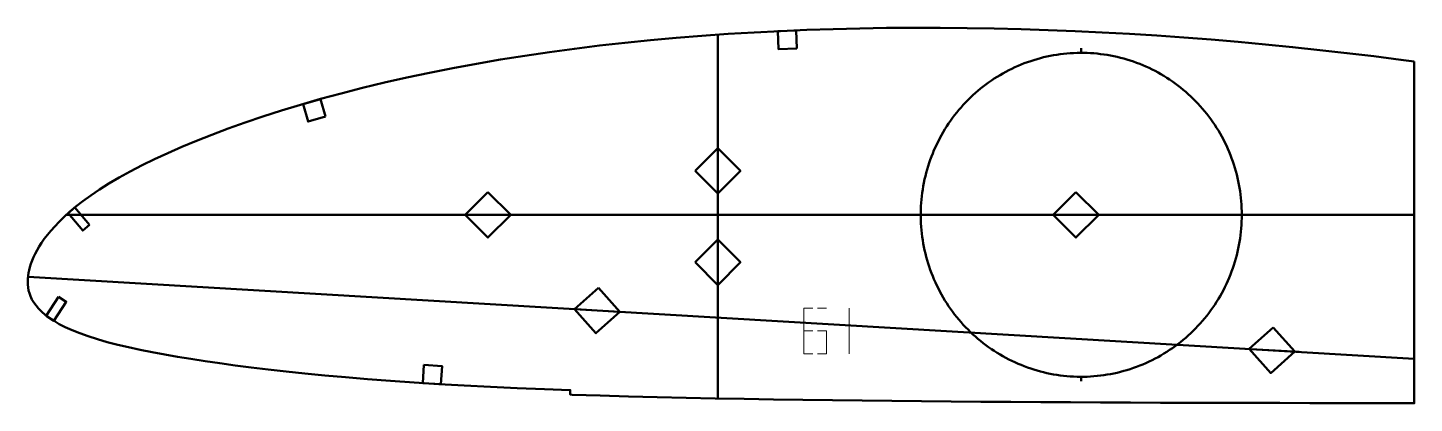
# Model space of a CAD drawing. Header units: metres. Extents: x 10 to 315, y 159 to 241.
import ezdxf

# ---------------------------------------------------------------- set-up
doc = ezdxf.new("R2010")
doc.units = ezdxf.units.M
doc.layers.add('Layer', color=1, linetype='Continuous', lineweight=50)
doc.layers.add('NumLabel', color=1, linetype='Continuous', lineweight=15)

msp = doc.modelspace()

# ---------------------------------------------------------------- linework, layer by layer
at = {"layer": 'Layer', "color": 7}
for p, q in [((162.1, 159.61), (162.1, 239.61)), ((162.1, 203.66), (162.1, 215.66)), ((18.76, 200), (315.39, 200)), ((105.53, 200), (117.53, 200)), ((234.94, 200), (246.94, 200)), ((162.1, 183.56), (162.1, 195.56)), ((10.31, 186.33), (315.39, 168.36)), ((129.6, 179.3), (141.58, 178.6)), ((278.09, 170.56), (290.07, 169.85))]:
    msp.add_line(p, q, dxfattribs=at)
at = {"layer": 'Layer'}
for p, q in [((242.1, 235.62), (242.1, 236.62)), ((206.77, 200), (205.77, 200)), ((277.42, 200), (278.42, 200)), ((242.1, 164.38), (242.1, 163.38))]:
    msp.add_line(p, q, dxfattribs=at)
for points in [[(315.39, 233.69), (312.46, 234.09), (306.51, 234.85), (300.55, 235.56), (294.58, 236.24), (288.61, 236.88), (282.63, 237.47), (276.65, 238.01), (270.66, 238.52), (264.68, 238.98), (258.7, 239.4), (252.72, 239.77), (246.74, 240.1), (240.77, 240.39), (234.81, 240.63), (228.85, 240.82), (222.91, 240.97), (216.98, 241.07), (211.05, 241.13), (205.15, 241.13), (199.26, 241.09), (193.39, 241), (187.53, 240.86), (181.7, 240.67), (175.9, 240.42), (170.11, 240.12), (164.36, 239.77), (158.63, 239.37), (152.94, 238.91), (147.29, 238.4), (141.67, 237.83), (136.1, 237.2), (130.57, 236.52), (125.09, 235.78), (119.67, 234.98), (114.31, 234.13), (109.01, 233.22), (103.8, 232.26), (98.68, 231.25), (93.65, 230.18), (88.73, 229.07), (83.93, 227.91), (79.25, 226.7), (74.71, 225.47), (70.31, 224.2), (66.08, 222.91), (62.01, 221.6), (58.1, 220.28), (54.37, 218.95), (50.8, 217.6), (47.4, 216.26), (44.17, 214.92), (41.09, 213.57), (38.17, 212.22), (35.41, 210.88), (32.81, 209.53), (30.37, 208.2), (28.11, 206.87), (26.01, 205.55), (24.1, 204.26), (22.38, 203.01), (20.84, 201.81), (19.47, 200.65), (18.26, 199.55), (17.18, 198.48), (16.21, 197.46), (15.35, 196.5), (14.59, 195.58), (13.9, 194.69), (13.3, 193.84), (12.77, 193.02), (12.31, 192.21), (11.9, 191.43), (11.54, 190.66), (11.23, 189.92), (10.96, 189.2), (10.74, 188.5), (10.55, 187.83), (10.42, 187.22), (10.33, 186.57), (10.27, 185.89), (10.25, 185.3), (10.26, 184.67), (10.33, 184.03), (10.44, 183.38), (10.62, 182.73), (10.86, 182.08), (11.18, 181.41), (11.59, 180.73), (12.08, 180.05), (12.65, 179.37), (13.32, 178.69), (14.1, 178.01), (15, 177.33), (16.03, 176.65), (17.19, 175.97), (18.52, 175.29), (20.03, 174.62), (21.72, 173.95), (23.57, 173.29), (25.59, 172.64), (27.76, 172.02), (30.05, 171.43), (32.46, 170.86), (34.98, 170.32), (37.63, 169.8), (40.39, 169.28), (43.22, 168.78), (46.17, 168.29), (49.27, 167.83), (52.51, 167.36), (55.9, 166.89), (59.44, 166.43), (63.16, 165.98), (67.09, 165.54), (71.23, 165.11), (75.6, 164.68), (80.2, 164.26), (85.01, 163.86), (90.05, 163.48), (95.29, 163.11), (100.72, 162.77), (106.33, 162.46), (112.08, 162.16), (117.97, 161.9), (123.97, 161.65), (129.66, 161.45), (129.63, 160.45), (130.04, 160.43), (136.21, 160.24), (142.47, 160.07), (148.8, 159.91), (155.17, 159.76), (161.55, 159.62), (167.95, 159.5), (174.39, 159.41), (180.86, 159.32), (187.37, 159.24), (193.9, 159.16), (200.43, 159.08), (206.96, 159), (213.48, 158.95), (220.02, 158.9), (226.59, 158.86), (233.18, 158.82), (239.77, 158.79), (246.37, 158.75), (252.97, 158.72), (259.56, 158.68), (266.13, 158.66), (272.7, 158.64), (279.27, 158.63), (285.84, 158.62), (292.41, 158.6), (298.98, 158.58), (305.54, 158.57), (312.11, 158.56), (315.39, 158.56), (315.39, 233.69)], [(179.5, 236.57), (175.5, 236.4), (175.33, 240.39), (179.33, 240.56), (179.5, 236.57)], [(277.42, 200), (277.41, 200.75), (277.39, 201.5), (277.35, 202.24), (277.3, 202.99), (277.23, 203.74), (277.14, 204.48), (277.04, 205.22), (276.92, 205.96), (276.79, 206.7), (276.65, 207.43), (276.48, 208.16), (276.31, 208.89), (276.11, 209.61), (275.9, 210.33), (275.68, 211.04), (275.44, 211.75), (275.19, 212.46), (274.93, 213.15), (274.64, 213.85), (274.35, 214.53), (274.04, 215.21), (273.71, 215.89), (273.38, 216.55), (273.02, 217.21), (272.66, 217.86), (272.28, 218.51), (271.89, 219.14), (271.48, 219.77), (271.06, 220.39), (270.63, 221), (270.19, 221.6), (269.73, 222.19), (269.26, 222.77), (268.78, 223.34), (268.29, 223.9), (267.79, 224.45), (267.27, 224.99), (266.75, 225.52), (266.21, 226.03), (265.66, 226.54), (265.1, 227.03), (264.53, 227.51), (263.96, 227.98), (263.37, 228.44), (262.77, 228.88), (262.16, 229.31), (261.55, 229.73), (260.92, 230.14), (260.29, 230.53), (259.65, 230.91), (259, 231.28), (258.35, 231.63), (257.69, 231.96), (257.02, 232.29), (256.34, 232.6), (255.66, 232.89), (254.97, 233.17), (254.28, 233.44), (253.58, 233.69), (252.87, 233.92), (252.16, 234.14), (251.45, 234.35), (250.73, 234.54), (250.01, 234.72), (249.28, 234.88), (248.56, 235.02), (247.82, 235.15), (247.09, 235.26), (246.35, 235.36), (245.62, 235.44), (244.88, 235.51), (244.14, 235.56), (243.4, 235.6), (242.65, 235.62), (241.91, 235.62), (241.17, 235.61), (240.43, 235.58), (239.69, 235.54), (238.95, 235.48), (238.21, 235.4), (237.47, 235.31), (236.74, 235.21), (236, 235.09), (235.27, 234.95), (234.55, 234.8), (233.82, 234.63), (233.1, 234.45), (232.39, 234.25), (231.68, 234.04), (230.97, 233.81), (230.27, 233.56), (229.57, 233.31), (228.88, 233.03), (228.19, 232.75), (227.51, 232.44), (226.84, 232.13), (226.17, 231.8), (225.52, 231.45), (224.86, 231.09), (224.22, 230.72), (223.58, 230.34), (222.95, 229.94), (222.34, 229.53), (221.72, 229.1), (221.12, 228.66), (220.53, 228.21), (219.95, 227.75), (219.37, 227.27), (218.81, 226.79), (218.26, 226.29), (217.71, 225.78), (217.18, 225.25), (216.66, 224.72), (216.15, 224.18), (215.65, 223.62), (215.17, 223.06), (214.69, 222.48), (214.23, 221.89), (213.78, 221.3), (213.34, 220.69), (212.92, 220.08), (212.51, 219.46), (212.11, 218.83), (211.72, 218.19), (211.35, 217.54), (210.99, 216.88), (210.65, 216.22), (210.31, 215.55), (210, 214.87), (209.69, 214.19), (209.41, 213.5), (209.13, 212.81), (208.87, 212.1), (208.63, 211.4), (208.4, 210.69), (208.18, 209.97), (207.98, 209.25), (207.8, 208.52), (207.63, 207.8), (207.47, 207.06), (207.33, 206.33), (207.21, 205.59), (207.1, 204.85), (207.01, 204.11), (206.93, 203.36), (206.87, 202.62), (206.82, 201.87), (206.79, 201.12), (206.77, 200.37), (206.77, 199.63), (206.79, 198.88), (206.82, 198.13), (206.87, 197.38), (206.93, 196.64), (207.01, 195.89), (207.1, 195.15), (207.21, 194.41), (207.33, 193.67), (207.47, 192.94), (207.63, 192.2), (207.8, 191.48), (207.98, 190.75), (208.18, 190.03), (208.4, 189.31), (208.63, 188.6), (208.87, 187.9), (209.13, 187.19), (209.41, 186.5), (209.69, 185.81), (210, 185.13), (210.31, 184.45), (210.65, 183.78), (210.99, 183.12), (211.35, 182.46), (211.72, 181.81), (212.11, 181.17), (212.51, 180.54), (212.92, 179.92), (213.34, 179.31), (213.78, 178.7), (214.23, 178.11), (214.69, 177.52), (215.17, 176.94), (215.65, 176.38), (216.15, 175.82), (216.66, 175.28), (217.18, 174.75), (217.71, 174.22), (218.26, 173.71), (218.81, 173.21), (219.37, 172.73), (219.95, 172.25), (220.53, 171.79), (221.12, 171.34), (221.72, 170.9), (222.34, 170.47), (222.95, 170.06), (223.58, 169.66), (224.22, 169.28), (224.86, 168.91), (225.52, 168.55), (226.17, 168.2), (226.84, 167.87), (227.51, 167.56), (228.19, 167.25), (228.88, 166.97), (229.57, 166.69), (230.27, 166.44), (230.97, 166.19), (231.68, 165.96), (232.39, 165.75), (233.1, 165.55), (233.82, 165.37), (234.55, 165.2), (235.27, 165.05), (236, 164.91), (236.74, 164.79), (237.47, 164.69), (238.21, 164.6), (238.95, 164.52), (239.69, 164.46), (240.43, 164.42), (241.17, 164.39), (241.91, 164.38), (242.65, 164.38), (243.4, 164.4), (244.14, 164.44), (244.88, 164.49), (245.62, 164.56), (246.35, 164.64), (247.09, 164.74), (247.82, 164.85), (248.56, 164.98), (249.28, 165.12), (250.01, 165.28), (250.73, 165.46), (251.45, 165.65), (252.16, 165.86), (252.87, 166.08), (253.58, 166.31), (254.28, 166.56), (254.97, 166.83), (255.66, 167.11), (256.34, 167.4), (257.02, 167.71), (257.69, 168.04), (258.35, 168.37), (259, 168.72), (259.65, 169.09), (260.29, 169.47), (260.92, 169.86), (261.55, 170.27), (262.16, 170.69), (262.77, 171.12), (263.37, 171.56), (263.96, 172.02), (264.53, 172.49), (265.1, 172.97), (265.66, 173.46), (266.21, 173.97), (266.75, 174.48), (267.27, 175.01), (267.79, 175.55), (268.29, 176.1), (268.78, 176.66), (269.26, 177.23), (269.73, 177.81), (270.19, 178.4), (270.63, 179), (271.06, 179.61), (271.48, 180.23), (271.89, 180.86), (272.28, 181.49), (272.66, 182.14), (273.02, 182.79), (273.38, 183.45), (273.71, 184.11), (274.04, 184.79), (274.35, 185.47), (274.64, 186.15), (274.93, 186.85), (275.19, 187.54), (275.44, 188.25), (275.68, 188.96), (275.9, 189.67), (276.11, 190.39), (276.31, 191.11), (276.48, 191.84), (276.65, 192.57), (276.79, 193.3), (276.92, 194.04), (277.04, 194.78), (277.14, 195.52), (277.23, 196.26), (277.3, 197.01), (277.35, 197.76), (277.39, 198.5), (277.41, 199.25), (277.42, 200)], [(75.78, 221.61), (71.93, 220.5), (70.83, 224.35), (74.67, 225.45), (75.78, 221.61)], [(157.1, 209.66), (162.1, 214.66), (167.1, 209.66), (162.1, 204.66), (157.1, 209.66)], [(111.53, 205), (116.53, 200), (111.53, 195), (106.53, 200), (111.53, 205)], [(240.94, 205), (245.94, 200), (240.94, 195), (235.94, 200), (240.94, 205)], [(23.87, 197.82), (22.34, 196.52), (19.11, 200.34), (20.63, 201.63), (23.87, 197.82)], [(157.1, 189.56), (162.1, 194.56), (167.1, 189.56), (162.1, 184.56), (157.1, 189.56)], [(135.88, 183.94), (140.58, 178.66), (135.29, 173.96), (130.6, 179.24), (135.88, 183.94)], [(17.05, 181.97), (18.72, 180.87), (15.96, 176.69), (14.29, 177.8), (17.05, 181.97)], [(284.37, 175.2), (289.07, 169.91), (283.79, 165.21), (279.09, 170.5), (284.37, 175.2)], [(97.44, 166.98), (101.44, 166.73), (101.19, 162.74), (97.2, 162.99), (97.44, 166.98)]]:
    msp.add_lwpolyline(points, close=True, dxfattribs=at)
at = {"layer": 'NumLabel', "color": 1}
for points in [[(183.02, 179.46), (181.02, 179.46), (181.02, 169.46), (183.02, 169.46)], [(186.02, 179.46), (184.02, 179.46)], [(191.02, 179.46), (191.02, 169.46)], [(183.02, 174.46), (181.02, 174.46)], [(184.02, 169.46), (186.02, 169.46), (186.02, 174.46), (184.02, 174.46)]]:
    msp.add_lwpolyline(points, dxfattribs=at)

doc.saveas('drawing.dxf')
